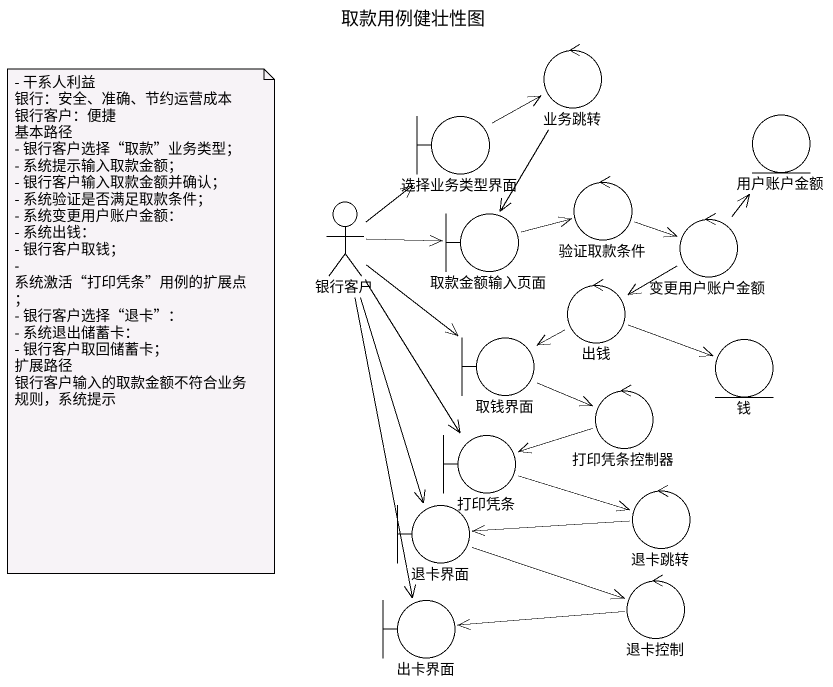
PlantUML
@startuml
title 取款用例健壮性图
control 业务跳转
boundary 选择业务类型界面
entity 用户账户金额
actor 银行客户
control 验证取款条件
boundary 取款金额输入页面
control 变更用户账户金额
control 出钱
boundary 取钱界面
entity 钱
boundary 打印凭条
control 打印凭条控制器
boundary 退卡界面
control 退卡跳转
boundary 出卡界面
control 退卡控制
业务跳转 --> 取款金额输入页面
选择业务类型界面 -right-> 业务跳转
银行客户 -up-> 选择业务类型界面
银行客户 -right-> 取款金额输入页面
银行客户 --> 取钱界面
银行客户 --> 打印凭条
银行客户 --> 退卡界面
银行客户 --> 出卡界面
验证取款条件 -right-> 变更用户账户金额
取款金额输入页面 -right-> 验证取款条件
变更用户账户金额 -up-> 用户账户金额
变更用户账户金额 -left-> 出钱
出钱 -left-> 取钱界面
出钱 -right-> 钱
取钱界面 -right-> 打印凭条控制器
打印凭条 -right-> 退卡跳转
打印凭条控制器 -left-> 打印凭条
退卡界面 -right-> 退卡控制
退卡跳转 -left-> 退卡界面
退卡控制 -left-> 出卡界面
note as N1
  - 干系人利益
  银行：安全、准确、节约运营成本
  银行客户：便捷
  基本路径
  - 银行客户选择“取款”业务类型；
  - 系统提示输入取款金额；
  - 银行客户输入取款金额并确认；
  - 系统验证是否满足取款条件；
  - 系统变更用户账户金额：
  - 系统出钱：
  - 银行客户取钱；
  - 系统激活“打印凭条”用例的扩展点；
  - 银行客户选择“退卡”：
  - 系统退出储蓄卡：
  - 银行客户取回储蓄卡；
  扩展路径
  银行客户输入的取款金额不符合业务规则，系统提示
end note
@enduml
